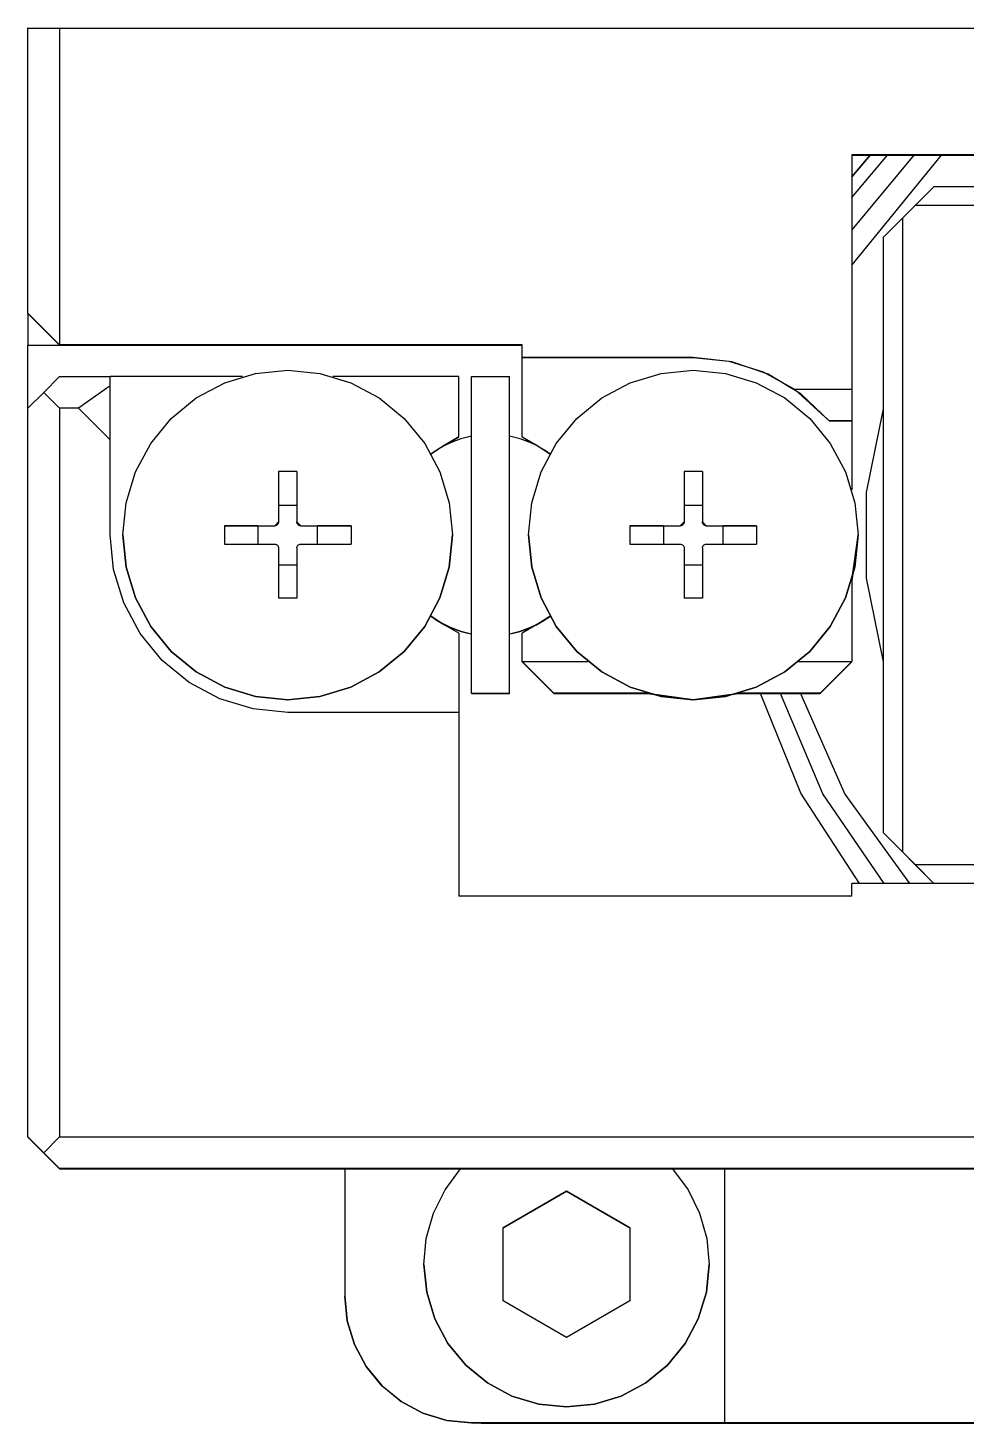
# Model space of a CAD drawing. Extents: x 0 to 698, y -8 to 617.
# Drawn here: x 638.6 to 653.4, y 281.85 to 303.87 of the extents above; entities that cross this region are included whole.
import ezdxf

# ---------------------------------------------------------------- set-up
doc = ezdxf.new("R2010")
doc.units = 0
doc.header["$LTSCALE"] = 0.5
doc.layers.add('MSM_CONTINUOUS', color=7, linetype='CONTINUOUS')

msp = doc.modelspace()

# ---------------------------------------------------------------- linework, layer by layer
at = {"layer": 'MSM_CONTINUOUS'}
for p, q in [((638.599, 303.868), (638.599, 303.873)), ((638.599, 303.868), (678.599, 303.868)), ((638.599, 299.368), (638.599, 303.868)), ((639.099, 303.868), (639.099, 298.868)), ((665.599, 301.868), (651.599, 301.868)), ((651.599, 301.868), (651.599, 297.668)), ((651.599, 301.863), (665.599, 301.863)), ((653.011, 301.863), (651.599, 300.132)), ((651.599, 301.519), (651.89, 301.863)), ((651.892, 301.863), (651.599, 301.518)), ((651.599, 301.194), (652.162, 301.863)), ((652.579, 301.863), (651.599, 300.683)), ((652.599, 301.067), (652.899, 301.367)), ((652.899, 301.367), (664.299, 301.367)), ((652.599, 301.067), (652.399, 300.867)), ((664.599, 301.067), (652.599, 301.067)), ((652.099, 300.567), (652.399, 300.867)), ((652.399, 300.867), (652.399, 290.867)), ((652.099, 291.167), (652.099, 300.567)), ((638.599, 299.363), (638.599, 299.368)), ((638.599, 299.368), (639.099, 298.868)), ((639.099, 298.863), (638.599, 299.363)), ((639.099, 298.863), (638.599, 299.363)), ((638.599, 299.363), (638.599, 298.863)), ((638.599, 298.863), (639.099, 298.863)), ((638.599, 298.863), (638.599, 298.861)), ((638.599, 298.861), (646.399, 298.861)), ((638.599, 286.368), (638.599, 298.861)), ((639.099, 298.868), (639.099, 298.863)), ((646.399, 298.868), (639.099, 298.868)), ((646.399, 298.863), (639.099, 298.863)), ((639.656, 298.868), (639.599, 298.868)), ((639.599, 298.868), (639.656, 298.867)), ((639.599, 298.863), (639.656, 298.863)), ((639.656, 298.863), (639.599, 298.863)), ((639.827, 298.868), (639.656, 298.868)), ((639.656, 298.867), (639.827, 298.867)), ((639.656, 298.863), (639.827, 298.863)), ((639.827, 298.863), (639.656, 298.863)), ((640.104, 298.868), (639.827, 298.868)), ((639.827, 298.867), (640.104, 298.867)), ((639.827, 298.863), (640.104, 298.863)), ((640.104, 298.863), (639.827, 298.863)), ((640.477, 298.868), (640.104, 298.868)), ((640.104, 298.867), (640.477, 298.867)), ((640.104, 298.863), (640.477, 298.863)), ((640.477, 298.863), (640.104, 298.863)), ((640.932, 298.868), (640.477, 298.868)), ((640.477, 298.867), (640.932, 298.867)), ((640.477, 298.863), (640.932, 298.863)), ((640.932, 298.863), (640.477, 298.863)), ((641.451, 298.868), (640.932, 298.868)), ((640.932, 298.867), (641.451, 298.867)), ((641.451, 298.864), (640.932, 298.863)), ((640.932, 298.863), (641.451, 298.863)), ((642.013, 298.868), (641.451, 298.868)), ((641.451, 298.867), (642.013, 298.867)), ((642.013, 298.864), (641.451, 298.864)), ((641.451, 298.863), (642.013, 298.863)), ((642.599, 298.868), (642.013, 298.868)), ((642.013, 298.867), (642.599, 298.867)), ((642.599, 298.864), (642.013, 298.864)), ((642.013, 298.863), (642.599, 298.863)), ((643.184, 298.868), (642.599, 298.868)), ((642.599, 298.867), (643.184, 298.867)), ((643.184, 298.864), (642.599, 298.864)), ((642.599, 298.863), (643.184, 298.863)), ((643.747, 298.868), (643.184, 298.868)), ((643.184, 298.867), (643.747, 298.867)), ((643.747, 298.864), (643.184, 298.864)), ((643.184, 298.863), (643.747, 298.863)), ((644.265, 298.868), (643.747, 298.868)), ((643.747, 298.867), (644.265, 298.867)), ((644.265, 298.863), (643.747, 298.864)), ((643.747, 298.863), (644.265, 298.863)), ((644.72, 298.868), (644.265, 298.868)), ((644.265, 298.867), (644.72, 298.867)), ((644.265, 298.863), (644.72, 298.863)), ((644.72, 298.863), (644.265, 298.863)), ((645.093, 298.868), (644.72, 298.868)), ((644.72, 298.867), (645.093, 298.867)), ((644.72, 298.863), (645.093, 298.863)), ((645.093, 298.863), (644.72, 298.863)), ((645.37, 298.868), (645.093, 298.868)), ((645.093, 298.867), (645.37, 298.867)), ((645.093, 298.863), (645.37, 298.863)), ((645.37, 298.863), (645.093, 298.863)), ((645.541, 298.868), (645.37, 298.868)), ((645.37, 298.867), (645.541, 298.867)), ((645.37, 298.863), (645.541, 298.863)), ((645.541, 298.863), (645.37, 298.863)), ((645.599, 298.868), (645.541, 298.868)), ((645.541, 298.867), (645.599, 298.868)), ((645.541, 298.863), (645.599, 298.863)), ((645.599, 298.863), (645.541, 298.863)), ((646.399, 298.668), (646.399, 298.868)), ((646.399, 298.668), (646.399, 298.668)), ((646.399, 298.668), (649.099, 298.668)), ((649.099, 298.668), (646.399, 298.668)), ((646.399, 297.418), (646.399, 298.668)), ((649.705, 298.602), (649.099, 298.668)), ((649.099, 298.668), (649.661, 298.611)), ((649.661, 298.611), (650.201, 298.442)), ((650.282, 298.406), (649.705, 298.602)), ((641.704, 298.27), (642.191, 298.418)), ((642.191, 298.418), (642.699, 298.468)), ((642.699, 298.468), (643.206, 298.418)), ((643.206, 298.418), (643.694, 298.27)), ((648.104, 298.27), (648.591, 298.418)), ((648.591, 298.418), (649.099, 298.468)), ((649.099, 298.468), (649.606, 298.418)), ((649.606, 298.418), (650.094, 298.27)), ((650.201, 298.442), (650.696, 298.168)), ((650.803, 298.089), (650.282, 298.406)), ((638.849, 298.118), (639.099, 298.368)), ((639.099, 298.368), (639.899, 298.368)), ((639.899, 298.222), (639.399, 297.868)), ((641.984, 298.368), (639.899, 298.368)), ((639.899, 295.868), (639.899, 298.368)), ((641.254, 298.03), (641.704, 298.27)), ((645.399, 298.368), (643.413, 298.368)), ((643.694, 298.27), (644.143, 298.03)), ((645.399, 297.419), (645.399, 298.368)), ((645.599, 298.368), (646.199, 298.368)), ((645.599, 293.368), (645.599, 298.368)), ((646.199, 293.368), (646.199, 298.368)), ((647.654, 298.03), (648.104, 298.27)), ((650.094, 298.27), (650.543, 298.03)), ((651.243, 297.668), (650.696, 298.168)), ((650.696, 298.168), (651.599, 298.168)), ((638.849, 298.118), (638.599, 297.868)), ((639.099, 297.868), (638.849, 298.118)), ((640.86, 297.707), (641.254, 298.03)), ((644.143, 298.03), (644.537, 297.707)), ((647.26, 297.707), (647.654, 298.03)), ((650.543, 298.03), (650.937, 297.707)), ((651.243, 297.668), (650.803, 298.089)), ((639.399, 297.868), (639.099, 297.868)), ((639.099, 297.868), (639.099, 286.368)), ((639.399, 297.868), (639.899, 297.368)), ((651.832, 296.536), (652.099, 297.859)), ((640.537, 297.313), (640.86, 297.707)), ((644.537, 297.707), (644.861, 297.313)), ((646.937, 297.313), (647.26, 297.707)), ((650.937, 297.707), (651.261, 297.313)), ((651.243, 297.668), (651.243, 297.668)), ((651.599, 297.668), (651.243, 297.668)), ((651.243, 297.668), (651.599, 297.668)), ((651.599, 297.668), (651.599, 297.668)), ((651.599, 297.668), (651.599, 296.582)), ((640.297, 296.863), (640.537, 297.313)), ((644.861, 297.313), (645.101, 296.863)), ((645.139, 297.268), (645.399, 297.419)), ((645.139, 297.263), (645.399, 297.413)), ((645.399, 297.413), (645.399, 297.419)), ((646.399, 297.418), (646.622, 297.289)), ((646.399, 297.418), (646.399, 297.413)), ((646.399, 297.413), (646.622, 297.284)), ((646.622, 297.284), (646.622, 297.289)), ((646.622, 297.289), (646.837, 297.15)), ((646.622, 297.284), (646.74, 297.214)), ((646.697, 296.863), (646.937, 297.313)), ((651.261, 297.313), (651.501, 296.863)), ((644.96, 297.15), (645.139, 297.268)), ((645.058, 297.214), (645.139, 297.263)), ((640.149, 296.375), (640.297, 296.863)), ((642.554, 296.868), (642.554, 296.073)), ((642.844, 296.868), (642.554, 296.868)), ((642.844, 296.868), (642.844, 296.073)), ((645.101, 296.863), (645.249, 296.375)), ((646.549, 296.375), (646.697, 296.863)), ((648.954, 296.868), (648.954, 296.073)), ((649.244, 296.868), (648.954, 296.868)), ((649.244, 296.868), (649.244, 296.073)), ((651.501, 296.863), (651.649, 296.375)), ((651.832, 295.187), (651.832, 296.536)), ((640.099, 295.868), (640.149, 296.375)), ((642.554, 296.338), (642.844, 296.338)), ((645.249, 296.375), (645.299, 295.868)), ((646.499, 295.868), (646.549, 296.375)), ((648.954, 296.338), (649.244, 296.338)), ((651.649, 296.375), (651.699, 295.868)), ((641.699, 296.013), (642.494, 296.013)), ((642.229, 296.013), (641.699, 296.013)), ((641.699, 296.013), (641.699, 295.723)), ((642.229, 296.013), (642.494, 296.013)), ((642.229, 296.013), (642.229, 295.723)), ((642.494, 296.013), (642.554, 296.073)), ((642.505, 296.014), (642.494, 296.013)), ((642.517, 296.018), (642.505, 296.014)), ((642.527, 296.023), (642.517, 296.018)), ((642.536, 296.031), (642.527, 296.023)), ((642.544, 296.04), (642.536, 296.031)), ((642.549, 296.05), (642.544, 296.04)), ((642.553, 296.061), (642.549, 296.05)), ((642.554, 296.073), (642.553, 296.061)), ((642.554, 296.073), (642.554, 296.073)), ((642.844, 296.073), (642.904, 296.013)), ((642.844, 296.073), (642.844, 296.073)), ((642.845, 296.061), (642.844, 296.073)), ((642.848, 296.05), (642.845, 296.061)), ((642.854, 296.04), (642.848, 296.05)), ((642.861, 296.031), (642.854, 296.04)), ((642.87, 296.023), (642.861, 296.031)), ((642.881, 296.018), (642.87, 296.023)), ((642.892, 296.014), (642.881, 296.018)), ((642.904, 296.013), (642.892, 296.014)), ((642.904, 296.013), (643.169, 296.013)), ((642.904, 296.013), (643.699, 296.013)), ((643.699, 296.013), (643.169, 296.013)), ((643.169, 295.723), (643.169, 296.013)), ((643.699, 296.013), (643.699, 295.723)), ((648.099, 296.013), (648.099, 295.723)), ((648.099, 296.013), (648.894, 296.013)), ((648.629, 296.013), (648.099, 296.013)), ((648.629, 296.013), (648.629, 295.723)), ((648.629, 296.013), (648.894, 296.013)), ((648.894, 296.013), (648.954, 296.073)), ((648.905, 296.014), (648.894, 296.013)), ((648.917, 296.018), (648.905, 296.014)), ((648.927, 296.023), (648.917, 296.018)), ((648.936, 296.031), (648.927, 296.023)), ((648.944, 296.04), (648.936, 296.031)), ((648.949, 296.05), (648.944, 296.04)), ((648.953, 296.061), (648.949, 296.05)), ((648.954, 296.073), (648.953, 296.061)), ((648.954, 296.073), (648.954, 296.073)), ((649.244, 296.073), (649.244, 296.073)), ((649.245, 296.061), (649.244, 296.073)), ((649.244, 296.073), (649.304, 296.013)), ((649.248, 296.05), (649.245, 296.061)), ((649.254, 296.04), (649.248, 296.05)), ((649.261, 296.031), (649.254, 296.04)), ((649.27, 296.023), (649.261, 296.031)), ((649.281, 296.018), (649.27, 296.023)), ((649.292, 296.014), (649.281, 296.018)), ((649.304, 296.013), (649.292, 296.014)), ((649.304, 296.013), (650.099, 296.013)), ((649.304, 296.013), (649.569, 296.013)), ((649.569, 295.723), (649.569, 296.013)), ((650.099, 296.013), (649.569, 296.013)), ((650.099, 296.013), (650.099, 295.723)), ((639.952, 295.322), (639.899, 295.868)), ((640.149, 295.361), (640.099, 295.868)), ((640.099, 295.868), (640.149, 295.361)), ((645.299, 295.868), (645.249, 295.361)), ((645.249, 295.361), (645.299, 295.868)), ((646.549, 295.361), (646.499, 295.868)), ((646.499, 295.868), (646.549, 295.361)), ((651.699, 295.863), (651.599, 295.149)), ((651.599, 295.149), (651.699, 295.863)), ((651.699, 295.868), (651.649, 295.361)), ((651.649, 295.361), (651.699, 295.868)), ((641.699, 295.723), (642.494, 295.723)), ((642.494, 295.723), (642.505, 295.722)), ((642.505, 295.722), (642.517, 295.719)), ((642.517, 295.719), (642.527, 295.713)), ((642.527, 295.713), (642.536, 295.705)), ((642.536, 295.705), (642.544, 295.696)), ((642.544, 295.696), (642.549, 295.686)), ((642.549, 295.686), (642.553, 295.675)), ((642.553, 295.675), (642.554, 295.663)), ((642.554, 295.663), (642.554, 294.868)), ((642.844, 295.663), (642.845, 295.675)), ((642.844, 295.663), (642.844, 294.868)), ((642.845, 295.675), (642.848, 295.686)), ((642.848, 295.686), (642.854, 295.696)), ((642.854, 295.696), (642.861, 295.705)), ((642.861, 295.705), (642.87, 295.713)), ((642.87, 295.713), (642.881, 295.719)), ((642.881, 295.719), (642.892, 295.722)), ((642.892, 295.722), (642.904, 295.723)), ((642.904, 295.723), (643.699, 295.723)), ((648.099, 295.723), (648.894, 295.723)), ((648.894, 295.723), (648.905, 295.722)), ((648.905, 295.722), (648.917, 295.719)), ((648.917, 295.719), (648.927, 295.713)), ((648.927, 295.713), (648.936, 295.705)), ((648.936, 295.705), (648.944, 295.696)), ((648.944, 295.696), (648.949, 295.686)), ((648.949, 295.686), (648.953, 295.675)), ((648.953, 295.675), (648.954, 295.663)), ((648.954, 295.663), (648.954, 294.868)), ((649.244, 295.663), (649.245, 295.675)), ((649.244, 295.663), (649.244, 294.868)), ((649.245, 295.675), (649.248, 295.686)), ((649.248, 295.686), (649.254, 295.696)), ((649.254, 295.696), (649.261, 295.705)), ((649.261, 295.705), (649.27, 295.713)), ((649.27, 295.713), (649.281, 295.719)), ((649.281, 295.719), (649.292, 295.722)), ((649.292, 295.722), (649.304, 295.723)), ((649.304, 295.723), (650.099, 295.723)), ((640.112, 294.797), (639.952, 295.322)), ((640.297, 294.873), (640.149, 295.361)), ((640.149, 295.361), (640.297, 294.873)), ((642.554, 295.398), (642.844, 295.398)), ((645.249, 295.361), (645.101, 294.873)), ((645.101, 294.873), (645.249, 295.361)), ((646.697, 294.873), (646.549, 295.361)), ((646.549, 295.361), (646.697, 294.873)), ((648.954, 295.398), (649.244, 295.398)), ((651.649, 295.361), (651.501, 294.873)), ((651.501, 294.873), (651.649, 295.361)), ((651.599, 295.154), (651.599, 293.868)), ((652.099, 293.864), (651.832, 295.187)), ((640.537, 294.424), (640.297, 294.873)), ((640.297, 294.873), (640.537, 294.423)), ((642.844, 294.868), (642.554, 294.868)), ((645.101, 294.873), (644.861, 294.424)), ((644.861, 294.423), (645.101, 294.873)), ((646.937, 294.424), (646.697, 294.873)), ((646.697, 294.873), (646.937, 294.423)), ((649.244, 294.868), (648.954, 294.868)), ((651.501, 294.873), (651.261, 294.424)), ((651.261, 294.423), (651.501, 294.873)), ((640.371, 294.312), (640.112, 294.797)), ((640.86, 294.03), (640.537, 294.424)), ((640.537, 294.423), (640.86, 294.029)), ((644.861, 294.424), (644.537, 294.03)), ((644.537, 294.029), (644.861, 294.423)), ((645.139, 294.467), (644.974, 294.575)), ((645.399, 294.317), (645.139, 294.467)), ((646.695, 294.489), (646.399, 294.318)), ((646.823, 294.575), (646.695, 294.489)), ((647.26, 294.03), (646.937, 294.424)), ((646.937, 294.423), (647.26, 294.029)), ((651.261, 294.424), (650.937, 294.03)), ((650.937, 294.029), (651.261, 294.423)), ((640.719, 293.888), (640.371, 294.312)), ((645.399, 294.317), (645.399, 290.168)), ((646.399, 293.868), (646.399, 294.318)), ((641.254, 293.706), (640.86, 294.03)), ((640.86, 294.029), (641.254, 293.706)), ((644.537, 294.03), (644.143, 293.706)), ((644.143, 293.706), (644.537, 294.029)), ((647.654, 293.706), (647.26, 294.03)), ((647.26, 294.029), (647.654, 293.706)), ((650.937, 294.03), (650.543, 293.706)), ((650.543, 293.706), (650.937, 294.029)), ((641.143, 293.54), (640.719, 293.888)), ((646.399, 293.868), (647.437, 293.868)), ((646.899, 293.368), (646.399, 293.868)), ((646.399, 293.863), (646.399, 293.868)), ((646.399, 293.863), (646.899, 293.363)), ((650.76, 293.868), (651.599, 293.868)), ((651.599, 293.868), (651.099, 293.368)), ((651.099, 293.363), (651.599, 293.863)), ((651.599, 293.868), (651.599, 293.863)), ((641.627, 293.281), (641.143, 293.54)), ((641.704, 293.466), (641.254, 293.706)), ((641.254, 293.706), (641.704, 293.466)), ((644.143, 293.706), (643.694, 293.466)), ((643.694, 293.466), (644.143, 293.706)), ((648.104, 293.466), (647.654, 293.706)), ((647.654, 293.706), (648.104, 293.466)), ((650.543, 293.706), (650.094, 293.466)), ((650.094, 293.466), (650.543, 293.706)), ((642.191, 293.318), (641.704, 293.466)), ((641.704, 293.466), (642.191, 293.318)), ((642.699, 293.268), (642.191, 293.318)), ((642.191, 293.318), (642.699, 293.268)), ((643.206, 293.318), (642.699, 293.268)), ((642.699, 293.268), (643.206, 293.318)), ((643.694, 293.466), (643.206, 293.318)), ((643.206, 293.318), (643.694, 293.466)), ((645.599, 293.363), (645.599, 293.368)), ((645.599, 293.368), (646.199, 293.368)), ((645.599, 293.363), (646.199, 293.363)), ((646.199, 293.363), (646.199, 293.368)), ((646.899, 293.368), (646.899, 293.363)), ((648.385, 293.368), (646.899, 293.368)), ((646.899, 293.363), (648.403, 293.363)), ((648.591, 293.318), (648.104, 293.466)), ((648.104, 293.466), (648.591, 293.318)), ((649.099, 293.263), (648.384, 293.363)), ((648.384, 293.363), (649.099, 293.263)), ((649.099, 293.268), (648.591, 293.318)), ((648.591, 293.318), (649.099, 293.268)), ((649.813, 293.363), (649.099, 293.263)), ((649.099, 293.263), (649.814, 293.363)), ((649.606, 293.318), (649.099, 293.268)), ((649.099, 293.268), (649.606, 293.318)), ((650.094, 293.466), (649.606, 293.318)), ((649.606, 293.318), (650.094, 293.466)), ((649.795, 293.363), (651.099, 293.363)), ((651.099, 293.368), (649.812, 293.368)), ((650.797, 291.79), (650.161, 293.363)), ((651.141, 291.782), (650.474, 293.363)), ((650.789, 293.363), (651.49, 291.774)), ((651.099, 293.363), (651.099, 293.368)), ((642.152, 293.122), (641.627, 293.281)), ((642.699, 293.068), (642.152, 293.122)), ((645.399, 293.068), (642.699, 293.068)), ((651.724, 290.368), (650.797, 291.79)), ((652.112, 290.368), (651.141, 291.782)), ((651.49, 291.774), (652.511, 290.368)), ((652.399, 290.867), (652.099, 291.167)), ((652.099, 291.166), (652.099, 291.167)), ((652.099, 291.166), (652.099, 291.165)), ((652.897, 290.368), (652.099, 291.166)), ((652.099, 291.164), (652.099, 291.165)), ((652.099, 291.165), (652.895, 290.368)), ((652.099, 291.164), (652.399, 290.864)), ((652.399, 290.867), (652.599, 290.667)), ((652.599, 290.664), (652.399, 290.864)), ((652.897, 290.368), (652.599, 290.667)), ((652.599, 290.667), (664.599, 290.667)), ((652.599, 290.664), (652.895, 290.368)), ((651.599, 290.168), (651.599, 290.368)), ((665.599, 290.368), (651.599, 290.368)), ((651.599, 290.168), (645.399, 290.168)), ((638.599, 286.368), (638.849, 286.118)), ((638.599, 286.363), (638.599, 286.368)), ((638.849, 286.113), (638.599, 286.363)), ((638.849, 286.118), (639.099, 286.368)), ((639.099, 286.368), (678.099, 286.368)), ((639.099, 285.868), (638.849, 286.118)), ((638.849, 286.113), (639.099, 285.863)), ((678.099, 285.868), (639.099, 285.868)), ((639.099, 285.868), (639.099, 285.863)), ((639.099, 285.863), (678.099, 285.863)), ((641.349, 285.868), (641.373, 285.868)), ((641.373, 285.868), (641.349, 285.868)), ((641.349, 285.865), (641.373, 285.865)), ((641.373, 285.865), (641.349, 285.865)), ((641.349, 285.863), (641.373, 285.863)), ((641.373, 285.863), (641.349, 285.863)), ((641.373, 285.868), (641.444, 285.868)), ((641.444, 285.867), (641.373, 285.868)), ((641.373, 285.865), (641.444, 285.865)), ((641.444, 285.865), (641.373, 285.865)), ((641.373, 285.863), (641.444, 285.863)), ((641.444, 285.863), (641.373, 285.863)), ((641.444, 285.868), (641.559, 285.868)), ((641.559, 285.867), (641.444, 285.867)), ((641.444, 285.865), (641.559, 285.865)), ((641.559, 285.865), (641.444, 285.865)), ((641.444, 285.863), (641.559, 285.863)), ((641.559, 285.863), (641.444, 285.863)), ((641.559, 285.868), (641.715, 285.868)), ((641.715, 285.867), (641.559, 285.867)), ((641.559, 285.865), (641.715, 285.865)), ((641.715, 285.865), (641.559, 285.865)), ((641.559, 285.863), (641.715, 285.863)), ((641.715, 285.863), (641.559, 285.863)), ((641.715, 285.868), (641.904, 285.868)), ((641.904, 285.867), (641.715, 285.867)), ((641.715, 285.865), (641.904, 285.865)), ((641.904, 285.865), (641.715, 285.865)), ((641.715, 285.863), (641.904, 285.863)), ((641.904, 285.863), (641.715, 285.863)), ((641.904, 285.868), (642.12, 285.868)), ((642.12, 285.867), (641.904, 285.867)), ((641.904, 285.865), (642.12, 285.866)), ((642.12, 285.865), (641.904, 285.865)), ((641.904, 285.863), (642.12, 285.863)), ((642.12, 285.863), (641.904, 285.863)), ((642.12, 285.868), (642.355, 285.868)), ((642.355, 285.867), (642.12, 285.867)), ((642.12, 285.866), (642.355, 285.866)), ((642.355, 285.865), (642.12, 285.865)), ((642.12, 285.863), (642.355, 285.863)), ((642.355, 285.863), (642.12, 285.863)), ((642.355, 285.868), (642.599, 285.868)), ((642.599, 285.867), (642.355, 285.867)), ((642.355, 285.866), (642.599, 285.866)), ((642.599, 285.865), (642.355, 285.865)), ((642.355, 285.863), (642.599, 285.863)), ((642.599, 285.863), (642.355, 285.863)), ((642.599, 285.868), (642.843, 285.868)), ((642.843, 285.867), (642.599, 285.867)), ((642.599, 285.866), (642.843, 285.866)), ((642.843, 285.865), (642.599, 285.865)), ((642.599, 285.863), (642.843, 285.863)), ((642.843, 285.863), (642.599, 285.863)), ((642.843, 285.868), (643.077, 285.868)), ((643.077, 285.867), (642.843, 285.867)), ((642.843, 285.866), (643.077, 285.866)), ((643.077, 285.865), (642.843, 285.865)), ((642.843, 285.863), (643.077, 285.863)), ((643.077, 285.863), (642.843, 285.863)), ((643.077, 285.868), (643.293, 285.868)), ((643.293, 285.867), (643.077, 285.867)), ((643.077, 285.866), (643.293, 285.865)), ((643.293, 285.865), (643.077, 285.865)), ((643.077, 285.863), (643.293, 285.863)), ((643.293, 285.863), (643.077, 285.863)), ((643.293, 285.868), (643.483, 285.868)), ((643.483, 285.867), (643.293, 285.867)), ((643.293, 285.865), (643.483, 285.865)), ((643.483, 285.865), (643.293, 285.865)), ((643.293, 285.863), (643.483, 285.863)), ((643.483, 285.863), (643.293, 285.863)), ((643.483, 285.868), (643.638, 285.868)), ((643.638, 285.867), (643.483, 285.867)), ((643.483, 285.865), (643.638, 285.865)), ((643.638, 285.865), (643.483, 285.865)), ((643.483, 285.863), (643.638, 285.863)), ((643.638, 285.863), (643.483, 285.863)), ((643.599, 285.863), (643.599, 283.855)), ((643.638, 285.868), (643.754, 285.868)), ((643.754, 285.867), (643.638, 285.867)), ((643.638, 285.865), (643.754, 285.865)), ((643.754, 285.865), (643.638, 285.865)), ((643.638, 285.863), (643.754, 285.863)), ((643.754, 285.863), (643.638, 285.863)), ((643.754, 285.868), (643.825, 285.868)), ((643.825, 285.868), (643.754, 285.867)), ((643.754, 285.865), (643.825, 285.865)), ((643.825, 285.865), (643.754, 285.865)), ((643.754, 285.863), (643.825, 285.863)), ((643.825, 285.863), (643.754, 285.863)), ((643.825, 285.868), (643.849, 285.868)), ((643.849, 285.868), (643.825, 285.868)), ((643.825, 285.865), (643.849, 285.865)), ((643.849, 285.865), (643.825, 285.865)), ((643.825, 285.863), (643.849, 285.863)), ((643.849, 285.863), (643.825, 285.863)), ((645.181, 285.533), (645.428, 285.863)), ((648.769, 285.863), (649.016, 285.533)), ((649.599, 281.857), (649.599, 285.863)), ((652.099, 285.866), (652.147, 285.866)), ((652.147, 285.866), (652.099, 285.866)), ((652.147, 285.864), (652.099, 285.864)), ((652.099, 285.864), (652.147, 285.864)), ((652.147, 285.866), (652.289, 285.867)), ((652.289, 285.866), (652.147, 285.866)), ((652.289, 285.864), (652.147, 285.864)), ((652.147, 285.864), (652.289, 285.864)), ((652.289, 285.867), (652.52, 285.867)), ((652.52, 285.866), (652.289, 285.866)), ((652.289, 285.864), (652.52, 285.865)), ((652.52, 285.864), (652.289, 285.864)), ((652.52, 285.867), (652.831, 285.867)), ((652.831, 285.866), (652.52, 285.866)), ((652.52, 285.865), (652.831, 285.865)), ((652.831, 285.864), (652.52, 285.864)), ((652.831, 285.867), (653.21, 285.867)), ((653.21, 285.866), (652.831, 285.866)), ((652.831, 285.865), (653.21, 285.865)), ((653.21, 285.864), (652.831, 285.864)), ((653.21, 285.867), (653.642, 285.867)), ((653.642, 285.866), (653.21, 285.866)), ((653.21, 285.865), (653.642, 285.865)), ((653.642, 285.864), (653.21, 285.864)), ((644.999, 285.163), (645.181, 285.533)), ((646.099, 284.933), (647.099, 285.51)), ((647.099, 285.51), (646.099, 284.932)), ((647.099, 285.51), (648.099, 284.933)), ((647.099, 285.51), (647.099, 285.51)), ((648.099, 284.932), (647.099, 285.51)), ((649.016, 285.533), (649.199, 285.163)), ((644.886, 284.766), (644.999, 285.163)), ((649.199, 285.163), (649.311, 284.766)), ((644.849, 284.355), (644.886, 284.766)), ((646.099, 283.778), (646.099, 284.933)), ((648.099, 284.933), (648.099, 283.778)), ((649.311, 284.766), (649.349, 284.355)), ((644.849, 284.355), (644.849, 284.355)), ((644.892, 283.916), (644.849, 284.355)), ((644.849, 284.355), (644.892, 283.916)), ((649.349, 284.355), (649.305, 283.916)), ((649.305, 283.916), (649.349, 284.355)), ((649.349, 284.355), (649.349, 284.355)), ((643.599, 283.855), (643.637, 283.465)), ((643.637, 283.464), (643.599, 283.855)), ((643.599, 283.855), (643.599, 283.855)), ((645.02, 283.494), (644.892, 283.916)), ((644.892, 283.916), (645.02, 283.494)), ((649.305, 283.916), (649.177, 283.494)), ((649.177, 283.494), (649.305, 283.916)), ((647.099, 283.201), (646.099, 283.778)), ((648.099, 283.778), (647.099, 283.201)), ((643.637, 283.465), (643.751, 283.09)), ((643.751, 283.089), (643.637, 283.464)), ((645.228, 283.105), (645.02, 283.494)), ((645.02, 283.494), (645.228, 283.105)), ((649.177, 283.494), (648.97, 283.105)), ((648.97, 283.105), (649.177, 283.494)), ((643.751, 283.09), (643.936, 282.744)), ((643.936, 282.744), (643.751, 283.089)), ((645.508, 282.764), (645.228, 283.105)), ((645.228, 283.105), (645.508, 282.764)), ((648.97, 283.105), (648.69, 282.764)), ((648.69, 282.764), (648.97, 283.105)), ((643.936, 282.744), (644.184, 282.441)), ((644.184, 282.44), (643.936, 282.744)), ((645.849, 282.484), (645.508, 282.764)), ((645.508, 282.764), (645.849, 282.484)), ((648.69, 282.764), (648.349, 282.484)), ((648.349, 282.484), (648.69, 282.764)), ((644.184, 282.441), (644.488, 282.192)), ((644.488, 282.192), (644.184, 282.44)), ((646.238, 282.277), (645.849, 282.484)), ((645.849, 282.484), (646.238, 282.276)), ((648.349, 282.484), (647.96, 282.277)), ((647.96, 282.276), (648.349, 282.484)), ((644.488, 282.192), (644.833, 282.007)), ((644.833, 282.007), (644.488, 282.192)), ((646.66, 282.149), (646.238, 282.277)), ((646.238, 282.276), (646.66, 282.148)), ((647.099, 282.105), (646.66, 282.149)), ((646.66, 282.148), (647.099, 282.105)), ((647.538, 282.149), (647.099, 282.105)), ((647.099, 282.105), (647.538, 282.148)), ((647.96, 282.277), (647.538, 282.149)), ((647.538, 282.148), (647.96, 282.276)), ((644.833, 282.007), (645.209, 281.893)), ((645.209, 281.893), (644.833, 282.007)), ((645.209, 281.893), (645.599, 281.855)), ((645.599, 281.855), (645.209, 281.893)), ((671.599, 281.855), (645.599, 281.855)), ((645.599, 281.855), (671.599, 281.855)), ((645.753, 281.855), (645.753, 281.854)), ((645.753, 281.855), (671.444, 281.855)), ((645.753, 281.854), (645.753, 281.851)), ((645.753, 281.854), (671.444, 281.854)), ((645.753, 281.851), (671.444, 281.851)), ((645.753, 281.851), (645.753, 281.85)), ((645.753, 281.85), (649.599, 281.85)), ((649.599, 281.857), (649.599, 281.855)), ((649.599, 281.855), (650.099, 281.855)), ((649.599, 281.85), (667.599, 281.85)), ((649.599, 281.85), (649.599, 281.85)), ((667.099, 281.855), (650.099, 281.855))]:
    msp.add_line(p, q, dxfattribs=at)
for centre, radius, start, end in [((645.899, 295.867), 1.587, 100.8931, 126.1818), ((645.899, 295.867), 1.588, 53.8182, 79.1069), ((645.899, 295.866), 1.587, 233.2702, 259.1069), ((645.899, 295.867), 1.587, 233.7891, 259.1069), ((645.899, 295.867), 1.588, 233.7797, 259.1069), ((645.899, 295.866), 1.587, 234.3748, 259.1069), ((645.899, 295.865), 1.587, 235.3797, 259.1069), ((645.899, 295.865), 1.587, 236.3097, 259.1069), ((645.899, 295.864), 1.587, 237.1808, 259.1069), ((645.899, 295.864), 1.587, 238.0039, 259.1069), ((645.899, 295.866), 1.588, 280.8931, 306.7298), ((645.899, 295.867), 1.587, 280.8931, 306.2203), ((645.899, 295.867), 1.587, 280.8931, 306.2109), ((645.899, 295.866), 1.588, 280.8931, 305.6252), ((645.899, 295.865), 1.588, 280.8931, 304.6203), ((645.899, 295.865), 1.588, 280.8931, 303.6903), ((645.899, 295.864), 1.588, 280.8931, 302.8192), ((645.899, 295.864), 1.587, 280.8931, 301.9961)]:
    msp.add_arc(centre, radius, start, end, dxfattribs=at)

doc.saveas('drawing.dxf')
